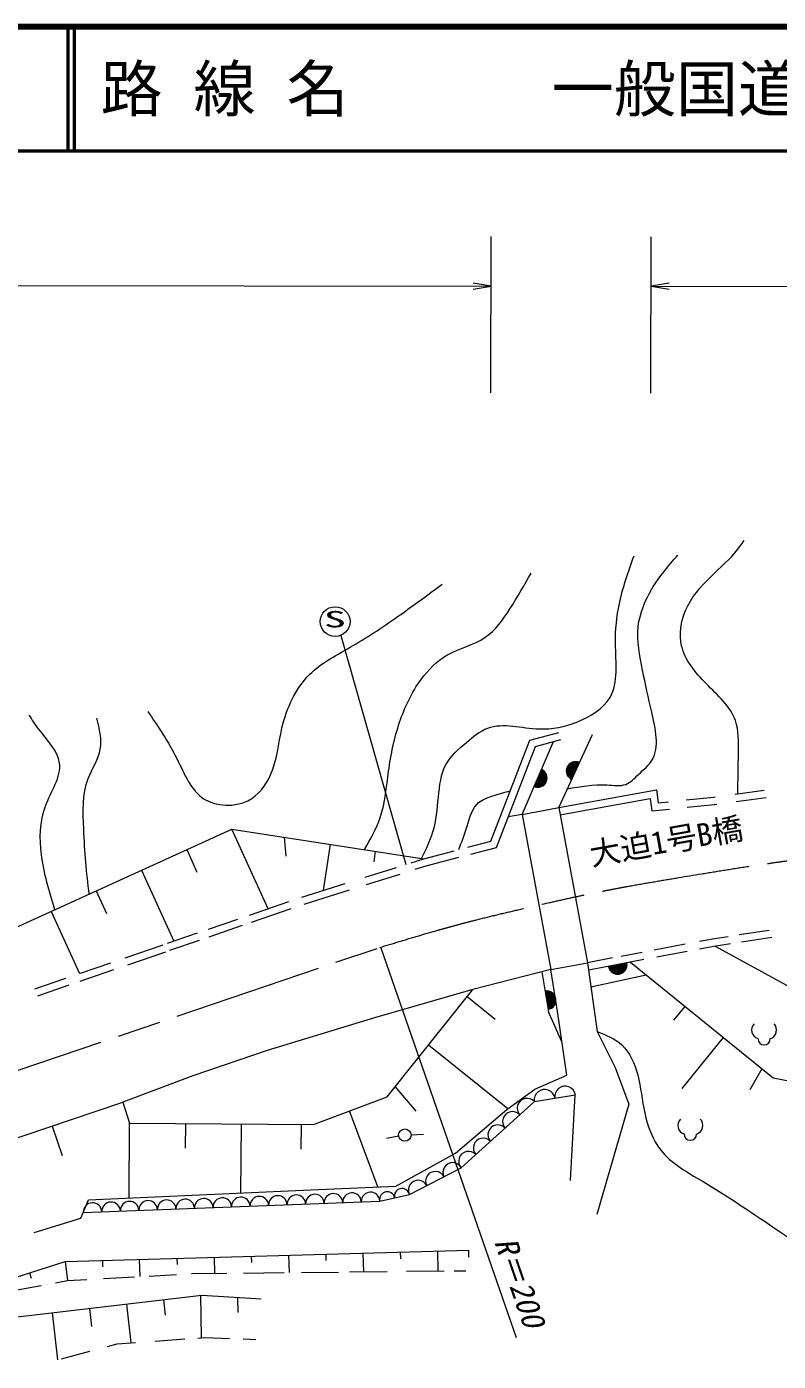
# Model space of a CAD drawing. Units: millimetres, scale not verified. Extents: x 40000 to 680000, y 20000 to 380000.
# Drawn here: x 174428 to 234992, y 272505 to 380000 of the extents above; entities that cross this region are included whole.
import ezdxf
from ezdxf.enums import TextEntityAlignment as Align

# ---------------------------------------------------------------- set-up
doc = ezdxf.new("R2010")
doc.units = ezdxf.units.MM
doc.header["$LTSCALE"] = 1000
doc.linetypes.add('CHAIN', pattern=[18.5, 12, -1.5, 3.5, -1.5])
for name, color, linetype, lineweight in [('M-BGD', 7, 'Continuous', 13), ('M-BMK', 2, 'CHAIN', 13), ('M-STR-STR3', 7, 'Continuous', 13), ('M-STR-STRC', 7, 'Continuous', 13), ('M-TTL', 2, 'Continuous', 140), ('M-TTL-LINE', 7, 'Continuous', 50), ('M-TTL-TXT', 7, 'Continuous', 13)]:
    doc.layers.add(name, color=color, linetype=linetype, lineweight=lineweight)
doc.styles.add('ＭＳ ゴシック', font='')
doc.styles.get('ＭＳ ゴシック').set_extended_font_data('MS Gothic')

# ---------------------------------------------------------------- blocks, each defined once
blk = doc.blocks.new('open_arrow')
at = {"color": 0, "linetype": 'Continuous', "lineweight": -2}
blk.add_lwpolyline([(7.5, 1.25), (0, 0), (7.5, -1.25)], dxfattribs=at)

msp = doc.modelspace()

# ---------------------------------------------------------------- linework, layer by layer
at = {"layer": 'M-BGD'}
for p, q in [((211831, 314394), (214969, 322522)), ((214969, 322522), (217299, 323158)), ((215420, 322023), (217457, 322579)), ((217294, 317111), (220017, 322988)), ((212280, 313892), (215420, 322023)), ((214340, 316555), (216870, 322419)), ((217294, 317111), (225168, 318531)), ((225168, 318531), (225321, 317497)), ((231510, 318190), (233862, 318512)), ((217401, 316520), (224665, 317830)), ((224665, 317830), (224812, 316841)), ((225321, 317497), (226139, 317580)), ((227573, 317727), (229789, 317954)), ((227648, 317132), (229860, 317358)), ((229789, 317954), (229912, 317971)), ((229860, 317358), (230036, 317382)), ((231583, 317594), (234016, 317928)), ((214340, 316555), (213228, 316346)), ((224812, 316841), (226227, 316986)), ((172973, 307188), (190961, 315374)), ((190961, 315374), (206442, 312981)), ((193880, 308962), (190961, 315374)), ((195173, 314723), (195306, 313193)), ((198335, 310439), (198908, 314146)), ((209971, 313906), (211831, 314394)), ((210229, 313354), (212280, 313892)), ((187320, 313717), (188149, 311897)), ((202415, 312734), (202547, 313583)), ((205420, 312660), (206442, 312981)), ((206442, 312981), (208885, 313622)), ((206608, 312404), (209259, 313099)), ((183680, 312060), (186278, 306352)), ((201700, 311494), (204220, 312284)), ((201816, 310902), (204518, 311749)), ((205744, 312133), (206608, 312404)), ((196609, 309899), (200098, 310992)), ((180039, 310404), (180867, 308583)), ((196796, 309328), (200433, 310468)), ((176398, 308747), (178677, 303740)), ((192388, 308449), (195564, 309540)), ((192539, 307867), (195742, 308966)), ((189073, 307311), (191443, 308125)), ((189143, 306701), (191824, 307621)), ((185779, 306181), (188179, 307005)), ((185974, 305613), (188357, 306431)), ((229687, 306516), (228650, 306320)), ((230938, 306707), (229687, 306516)), ((234255, 307214), (231832, 306844)), ((234464, 306639), (232032, 306268)), ((182352, 305003), (185424, 306059)), ((182574, 304445), (185630, 305495)), ((224024, 305442), (222318, 305118)), ((227480, 306098), (224992, 305626)), ((227656, 305520), (225199, 305054)), ((229799, 305927), (228654, 305710)), ((231134, 306130), (229799, 305926)), ((229911, 305944), (242346, 299119)), ((178768, 303771), (181199, 304607)), ((221632, 304989), (219610, 304605)), ((219610, 304605), (220397, 299058)), ((224151, 304856), (219722, 304015)), ((223072, 304651), (234565, 295329)), ((175085, 302505), (177583, 303364)), ((178738, 303126), (181454, 304060)), ((216654, 304059), (210387, 302441)), ((215944, 303876), (216463, 300650)), ((217229, 300523), (216654, 304059)), ((219886, 302659), (224341, 303621)), ((175314, 301950), (177859, 302824)), ((210387, 302441), (202462, 300168)), ((203476, 293806), (210387, 302441)), ((209933, 301875), (212190, 300069)), ((227457, 301094), (226555, 299981)), ((202462, 300168), (193817, 297537)), ((217558, 298230), (216463, 300650)), ((217941, 295562), (217229, 300523)), ((220397, 299058), (221835, 296174)), ((213210, 292848), (206809, 297971)), ((227244, 294481), (230564, 298574)), ((193817, 297537), (187814, 295502)), ((221835, 296174), (222960, 293228)), ((233664, 296060), (232706, 294380)), ((187814, 295502), (182185, 293367)), ((204125, 294617), (205797, 292648)), ((215372, 294423), (217941, 295562)), ((234565, 295329), (259031, 290701)), ((197532, 291591), (203476, 293806)), ((213123, 292785), (215372, 294423)), ((215335, 293425), (218620, 293965)), ((218589, 293959), (218218, 287073)), ((80503, 259182), (182185, 293367)), ((182185, 293367), (182716, 291695)), ((202724, 286561), (200446, 292677)), ((208982, 289258), (213123, 292785)), ((209445, 288081), (215335, 293425)), ((222960, 293228), (220382, 284333)), ((176493, 291454), (177290, 289084)), ((182674, 285655), (182716, 291695)), ((182716, 291695), (197532, 291591)), ((187216, 291664), (187202, 289664)), ((191698, 291632), (191659, 286070)), ((196532, 291598), (196518, 289598)), ((204412, 290630), (203432, 290441)), ((205402, 290749), (206402, 290788)), ((204165, 286624), (208982, 289258)), ((205270, 285945), (209445, 288081)), ((179412, 285504), (196104, 286275)), ((196104, 286275), (204165, 286624)), ((202880, 285412), (205270, 285945)), ((178791, 284022), (179412, 285504)), ((178992, 284500), (202880, 285412)), ((175036, 282873), (178791, 284022)), ((177524, 280541), (210059, 281468)), ((180531, 280627), (180545, 280127)), ((183569, 279333), (183529, 280712)), ((186528, 280798), (186542, 280298)), ((189527, 280883), (189564, 279589)), ((192526, 280968), (192540, 280463)), ((195525, 281054), (195565, 279652)), ((198523, 281139), (198538, 280612)), ((201522, 281225), (201565, 279716)), ((204521, 281310), (204537, 280760)), ((207520, 281396), (207566, 279780)), ((210019, 281467), (210035, 280897)), ((166120, 276902), (177524, 280541)), ((174665, 279629), (174800, 279207)), ((177524, 280541), (177714, 279004)), ((184293, 279374), (186509, 279499)), ((187701, 279566), (187770, 279570)), ((187770, 279570), (190569, 279599)), ((191909, 279614), (195169, 279648)), ((196579, 279663), (199546, 279695)), ((200446, 279704), (203486, 279736)), ((205042, 279753), (208059, 279785)), ((208885, 279794), (209801, 279803)), ((173671, 278271), (175583, 278617)), ((176762, 278831), (177714, 279004)), ((177714, 279004), (179283, 279092)), ((180608, 279167), (183128, 279308)), ((166965, 275309), (188536, 277829)), ((185444, 277467), (185589, 276225)), ((188422, 277829), (188480, 274425)), ((188536, 277829), (193329, 277533)), ((191426, 277651), (191446, 276447)), ((176948, 272626), (176505, 276423)), ((179484, 276771), (179654, 275321)), ((182464, 277119), (182829, 273994)), ((184778, 274133), (187173, 274303)), ((188217, 274377), (188750, 274415)), ((188750, 274415), (190761, 274343)), ((191864, 274303), (192890, 274266)), ((177224, 272701), (179524, 273323)), ((180936, 273706), (181706, 273914)), ((181706, 273914), (183191, 274020))]:
    msp.add_line(p, q, dxfattribs=at)
msp.add_circle((204898, 290727), 500, dxfattribs=at)
for centre, radius, start, end in [((218656, 320050), 750, 65.14051, 245.14051), ((218656, 320050), 700, 65.14051, 245.14051), ((218656, 320050), 650, 65.14051, 245.14051), ((218656, 320050), 600, 65.14051, 245.14051), ((218656, 320050), 550, 65.14051, 245.14051), ((218656, 320050), 500, 65.14051, 245.14051), ((218656, 320050), 450, 65.14051, 245.14051), ((218656, 320050), 400, 65.14051, 245.14051), ((218656, 320050), 350, 65.14051, 245.14051), ((218656, 320050), 300, 65.14051, 245.14051), ((215605, 319487), 750, 246.66213, 66.66213), ((215605, 319487), 700, 246.66213, 66.66213), ((215605, 319487), 650, 246.66213, 66.66213), ((215605, 319487), 600, 246.66213, 66.66213), ((215605, 319487), 550, 246.66213, 66.66213), ((215605, 319487), 500, 246.66213, 66.66213), ((215605, 319487), 450, 246.66213, 66.66213), ((215605, 319487), 400, 246.66213, 66.66213), ((215605, 319487), 350, 246.66213, 66.66213), ((215605, 319487), 300, 246.66213, 66.66213), ((215605, 319487), 250, 246.66213, 66.66213), ((215605, 319487), 200, 246.66213, 66.66213), ((215605, 319487), 150, 246.66213, 66.66213), ((215605, 319487), 100, 246.66213, 66.66213), ((215605, 319487), 50, 246.66213, 66.66213), ((218656, 320050), 250, 65.14051, 245.14051), ((218656, 320050), 200, 65.14051, 245.14051), ((218656, 320050), 150, 65.14051, 245.14051), ((218656, 320050), 100, 65.14051, 245.14051), ((218656, 320050), 50, 65.14051, 245.14051), ((222052, 304430), 750, 190.57837, 10.57837), ((222052, 304430), 700, 190.57837, 10.57837), ((222052, 304430), 650, 190.57837, 10.57837), ((222052, 304430), 600, 190.57837, 10.57837), ((222052, 304430), 550, 190.57837, 10.57837), ((222052, 304430), 500, 190.57837, 10.57837), ((222052, 304430), 450, 190.57837, 10.57837), ((222052, 304430), 400, 190.57837, 10.57837), ((222052, 304430), 350, 190.57837, 10.57837), ((222052, 304430), 300, 190.57837, 10.57837), ((222052, 304430), 250, 190.57837, 10.57837), ((222052, 304430), 200, 190.57837, 10.57837), ((222052, 304430), 150, 190.57837, 10.57837), ((222052, 304430), 100, 190.57837, 10.57837), ((222052, 304430), 50, 190.57837, 10.57837), ((216322, 301584), 750, 279.37925, 99.37925), ((216322, 301584), 700, 279.37925, 99.37925), ((216322, 301584), 650, 279.37925, 99.37925), ((216322, 301584), 600, 279.37925, 99.37925), ((216322, 301584), 550, 279.37925, 99.37925), ((216322, 301584), 500, 279.37925, 99.37925), ((216322, 301584), 450, 279.37925, 99.37925), ((216322, 301584), 400, 279.37925, 99.37925), ((216322, 301584), 350, 279.37925, 99.37925), ((216322, 301584), 300, 279.37925, 99.37925), ((216322, 301584), 250, 279.37925, 99.37925), ((216322, 301584), 200, 279.37925, 99.37925), ((216322, 301584), 150, 279.37925, 99.37925), ((216322, 301584), 100, 279.37925, 99.37925), ((216322, 301584), 50, 279.37925, 99.37925), ((233567, 299186), 727, 135.73691, 252.21805), ((234124, 299186), 727, 287.66425, 44.14539), ((233845, 298493), 500, 179.94123, 359.94107), ((217815, 293832), 838, 9.33662, 189.33662), ((214746, 292890), 795, 42.21484, 222.21484), ((216162, 293560), 838, 9.33662, 189.33662), ((213568, 291821), 795, 42.21484, 222.21484), ((212390, 290753), 795, 42.21484, 222.21484), ((227626, 291506), 727, 135.73691, 252.21805), ((228183, 291505), 727, 287.66425, 44.14539), ((211212, 289684), 795, 42.21484, 222.21484), ((227904, 290813), 500, 179.94123, 359.94107), ((210034, 288615), 795, 42.21484, 222.21484), ((208749, 287725), 782, 27.09083, 207.09083), ((205966, 286301), 782, 27.09083, 207.09083), ((207357, 287013), 782, 27.09083, 207.09083), ((197654, 285213), 747, 2.18788, 182.18788), ((199147, 285270), 747, 2.18788, 182.18788), ((200640, 285327), 747, 2.18788, 182.18788), ((202133, 285384), 747, 2.18788, 182.18788), ((203477, 285546), 612, 12.56047, 192.56047), ((204672, 285812), 612, 12.56047, 192.56047), ((179738, 284528), 747, 2.18788, 182.18788), ((181231, 284585), 747, 2.18788, 182.18788), ((182724, 284642), 747, 2.18788, 182.18788), ((184217, 284699), 747, 2.18788, 182.18788), ((185710, 284756), 747, 2.18788, 182.18788), ((187203, 284814), 747, 2.18788, 182.18788), ((188696, 284871), 747, 2.18788, 182.18788), ((190189, 284928), 747, 2.18788, 182.18788), ((191682, 284985), 747, 2.18788, 182.18788), ((193175, 285042), 747, 2.18788, 182.18788), ((194668, 285099), 747, 2.18788, 182.18788), ((196161, 285156), 747, 2.18788, 182.18788)]:
    msp.add_arc(centre, radius, start, end, dxfattribs=at)
for points, knots in [([(231724, 318219), (231743, 319300), (231762, 320382), (231781, 321504), (231797, 322397), (231812, 323316), (231536, 324107), (231135, 325256), (230120, 326136), (229184, 327085), (228289, 327992), (227466, 328963), (227203, 330124), (226996, 331043), (227139, 332081), (227516, 332975), (227964, 334038), (228743, 334899), (229564, 335700), (230314, 336432), (231099, 337115), (231736, 337930), (231909, 338150), (232071, 338381), (232233, 338611)], [0, 0, 0, 0, 1, 1, 1, 2, 2, 2, 3, 3, 3, 4, 4, 4, 5, 5, 5, 6, 6, 6, 7, 7, 7, 8, 8, 8, 8]), ([(206246, 313011), (206596, 313712), (206946, 314412), (207167, 315145), (207435, 316034), (207512, 316971), (207604, 317933), (207693, 318867), (207796, 319824), (208226, 320598), (208599, 321268), (209216, 321800), (209840, 322332), (210392, 322803), (210951, 323275), (211576, 323508), (212816, 323969), (214320, 323492), (215729, 323442), (216777, 323404), (217773, 323603), (218767, 323996), (219837, 324420), (220906, 325070), (221435, 325977), (222128, 327168), (221892, 328803), (221873, 330316), (221859, 331439), (221965, 332496), (222186, 333539), (222461, 334833), (222914, 336107), (223368, 337380)], [0, 0, 0, 0, 1, 1, 1, 2, 2, 2, 3, 3, 3, 4, 4, 4, 5, 5, 5, 6, 6, 6, 7, 7, 7, 8, 8, 8, 9, 9, 9, 10, 10, 10, 11, 11, 11, 11]), ([(217990, 318613), (219034, 318803), (220078, 318993), (221195, 318926), (221718, 318894), (222257, 318806), (222702, 318975), (223084, 319121), (223397, 319455), (223726, 319767), (224134, 320155), (224565, 320508), (224826, 320941), (225448, 321974), (225098, 323456), (224794, 324781), (224520, 325979), (224283, 327049), (224050, 328174), (223814, 329316), (223582, 330516), (223709, 331682), (223825, 332754), (224244, 333797), (224805, 334729), (225395, 335711), (226144, 336570), (226892, 337429)], [0, 0, 0, 0, 1, 1, 1, 2, 2, 2, 3, 3, 3, 4, 4, 4, 5, 5, 5, 6, 6, 6, 7, 7, 7, 8, 8, 8, 9, 9, 9, 9]), ([(201649, 313722), (202132, 314567), (202615, 315412), (202920, 316315), (203320, 317497), (203415, 318777), (203588, 320035), (203774, 321379), (204050, 322697), (204478, 323975), (204888, 325196), (205438, 326380), (206209, 327427), (206778, 328200), (207468, 328898), (208292, 329374), (209278, 329942), (210456, 330192), (211377, 330821), (212198, 331381), (212815, 332243), (213372, 333110), (213986, 334068), (214528, 335033), (215069, 335998)], [0, 0, 0, 0, 1, 1, 1, 2, 2, 2, 3, 3, 3, 4, 4, 4, 5, 5, 5, 6, 6, 6, 7, 7, 7, 8, 8, 8, 8]), ([(184190, 324831), (185016, 323630), (185842, 322429), (186530, 321052), (187140, 319832), (187641, 318474), (188741, 317793), (189724, 317185), (191184, 317118), (192257, 317660), (193101, 318086), (193705, 318888), (194082, 319741), (194612, 320939), (194696, 322235), (194998, 323517), (195374, 325113), (196089, 326686), (197216, 327813), (198202, 328797), (199503, 329441), (200735, 330153), (202051, 330914), (203290, 331755), (204514, 332624), (205652, 333431), (206777, 334263), (207903, 335095)], [0, 0, 0, 0, 1, 1, 1, 2, 2, 2, 3, 3, 3, 4, 4, 4, 5, 5, 5, 6, 6, 6, 7, 7, 7, 8, 8, 8, 9, 9, 9, 9]), ([(176690, 308879), (176248, 310349), (175805, 311819), (175614, 313328), (175452, 314614), (175471, 315928), (175942, 317213), (176384, 318419), (177224, 319600), (177079, 320693), (176951, 321658), (176053, 322555), (175382, 323447), (175107, 323812), (174871, 324176), (174634, 324540)], [0, 0, 0, 0, 1, 1, 1, 2, 2, 2, 3, 3, 3, 4, 4, 4, 5, 5, 5, 5]), ([(179460, 310140), (179362, 310991), (179264, 311842), (179191, 312691), (179114, 313584), (179065, 314476), (179022, 315384), (178957, 316757), (178905, 318167), (179393, 319448), (179696, 320246), (180210, 320995), (180360, 321801), (180509, 322600), (180300, 323454), (180092, 324309)], [0, 0, 0, 0, 1, 1, 1, 2, 2, 2, 3, 3, 3, 4, 4, 4, 5, 5, 5, 5]), ([(209251, 313717), (209482, 314332), (209713, 314946), (209921, 315615), (210138, 316314), (210330, 317072), (210843, 317505), (211152, 317767), (211579, 317910), (211993, 318041), (212473, 318192), (212937, 318326), (213401, 318460)], [0, 0, 0, 0, 1, 1, 1, 2, 2, 2, 3, 3, 3, 4, 4, 4, 4]), ([(220397, 299058), (221115, 298776), (221832, 298495), (222370, 298004), (223033, 297400), (223423, 296480), (223661, 295572), (223930, 294547), (224005, 293538), (224227, 292519), (224461, 291447), (224857, 290364), (225517, 289517), (226376, 288416), (227680, 287715), (228929, 286979), (231288, 285589), (233446, 284073), (235649, 282575), (239599, 279891), (243692, 277265), (248231, 275566), (251404, 274378), (254794, 273643), (258123, 273693), (262373, 273757), (266523, 275101), (270696, 276358), (273756, 277279), (276828, 278154), (279545, 279607), (282275, 281068), (284647, 283112), (287116, 285303), (288100, 286176), (289101, 287073), (290261, 287395), (291602, 287766), (293156, 287370), (294602, 286935), (295939, 286533), (297183, 286098), (298402, 285563), (300240, 284756), (302021, 283723), (303782, 282698), (304852, 282076), (305916, 281456), (307004, 280870), (308680, 279968), (310415, 279144), (311958, 278037), (312975, 277308), (313907, 276455), (314967, 275783), (315753, 275285), (316609, 274886), (317490, 274594), (318257, 274341), (319044, 274169), (319862, 274075), (320703, 273978), (321578, 273963), (322356, 274194), (323841, 274635), (324974, 275971), (326037, 277224), (326915, 278261), (327746, 279241), (328503, 280301), (329043, 281055), (329545, 281851), (330047, 282646)], [0, 0, 0, 0, 1, 1, 1, 2, 2, 2, 3, 3, 3, 4, 4, 4, 5, 5, 5, 6, 6, 6, 7, 7, 7, 8, 8, 8, 9, 9, 9, 10, 10, 10, 11, 11, 11, 12, 12, 12, 13, 13, 13, 14, 14, 14, 15, 15, 15, 16, 16, 16, 17, 17, 17, 18, 18, 18, 19, 19, 19, 20, 20, 20, 21, 21, 21, 22, 22, 22, 23, 23, 23, 24, 24, 24, 24])]:
    msp.add_open_spline(points, degree=3, knots=knots, dxfattribs=at)
at = {"layer": 'M-BMK'}
msp.add_line((169045, 294364), (202889, 305840), dxfattribs=at)
msp.add_open_spline([(202889, 305840), (204971, 306475), (207054, 307109), (209156, 307672), (211189, 308216), (213240, 308693), (215292, 309164), (217072, 309572), (218853, 309976), (220643, 310335), (222963, 310801), (225298, 311191), (227634, 311576), (230139, 311989), (232645, 312397), (235160, 312745), (237673, 313093), (240195, 313382), (242722, 313594), (245037, 313787), (247357, 313916), (249677, 314050), (252546, 314216), (255415, 314392), (258286, 314418), (260282, 314436), (262278, 314383), (264274, 314329)], degree=3, knots=[0, 0, 0, 0, 1, 1, 1, 2, 2, 2, 3, 3, 3, 4, 4, 4, 5, 5, 5, 6, 6, 6, 7, 7, 7, 8, 8, 8, 9, 9, 9, 9], dxfattribs=at)
at = {"layer": 'M-STR-STR3'}
for p, q in [((211837, 350497), (211849, 363092)), ((224728, 350484), (224741, 363078)), ((72070, 359254), (211845, 359111)), ((224737, 359097), (530543, 358783))]:
    msp.add_line(p, q, dxfattribs=at)
at = {"layer": 'M-STR-STRC'}
msp.add_line((199731, 330971), (204966, 312522), dxfattribs=at)
at = {"layer": 'M-STR-STRC', "color": 1}
for p, q in [((214340, 316555), (217294, 317111)), ((217294, 317111), (219610, 304605)), ((214340, 316555), (216654, 304059)), ((216654, 304059), (219610, 304605))]:
    msp.add_line(p, q, dxfattribs=at)
at = {"layer": 'M-STR-STRC'}
msp.add_circle((199281, 332084), 1200, dxfattribs=at)
at = {"layer": 'M-TTL'}
msp.add_line((680000, 380000), (40000, 380000), dxfattribs=at)
at = {"layer": 'M-TTL-LINE'}
for p, q in [((177750, 380000), (177750, 370000)), ((178250, 380000), (178250, 370000)), ((40000, 370000), (680000, 370000))]:
    msp.add_line(p, q, dxfattribs=at)
at = {"layer": 'M-TTL-TXT'}
msp.add_line((202957, 305806), (213865, 274434), dxfattribs=at)

# ---------------------------------------------------------------- block references
at = {"layer": 'M-STR-STR3', "xscale": 193, "yscale": 193}
for p, rotation in [((211845, 359111), 179.9), ((224737, 359097), 359.9)]:
    msp.add_blockref('open_arrow', p, dxfattribs=dict(at, rotation=rotation))

# ---------------------------------------------------------------- texts
at = {"layer": 'M-STR-STRC', "style": 'ＭＳ ゴシック', "width": 2}
msp.add_text('S', height=1320, rotation=359.941, dxfattribs=at).set_placement((198361, 331222), align=Align.BOTTOM_LEFT)
at = {"layer": 'M-STR-STRC', "color": 1, "style": 'ＭＳ ゴシック'}
msp.add_text('大迫1号B橋', height=1833, rotation=10.05, dxfattribs=at).set_placement((220058, 311874), align=Align.BOTTOM_LEFT)
at = {"layer": 'M-TTL-TXT', "style": 'ＭＳ ゴシック'}
for s, p in [('路 線 名', (180380, 375000)), ('一般国道262号', (216734, 375000))]:
    msp.add_text(s, height=3666, dxfattribs=at).set_placement(p, align=Align.MIDDLE_LEFT)
at = {"layer": 'M-TTL-TXT', "style": 'ＭＳ ゴシック', "oblique": 15}
msp.add_text('R＝200', height=1833, rotation=289.049, dxfattribs=at).set_placement((211560, 281966), align=Align.BOTTOM_LEFT)

doc.saveas('drawing.dxf')
